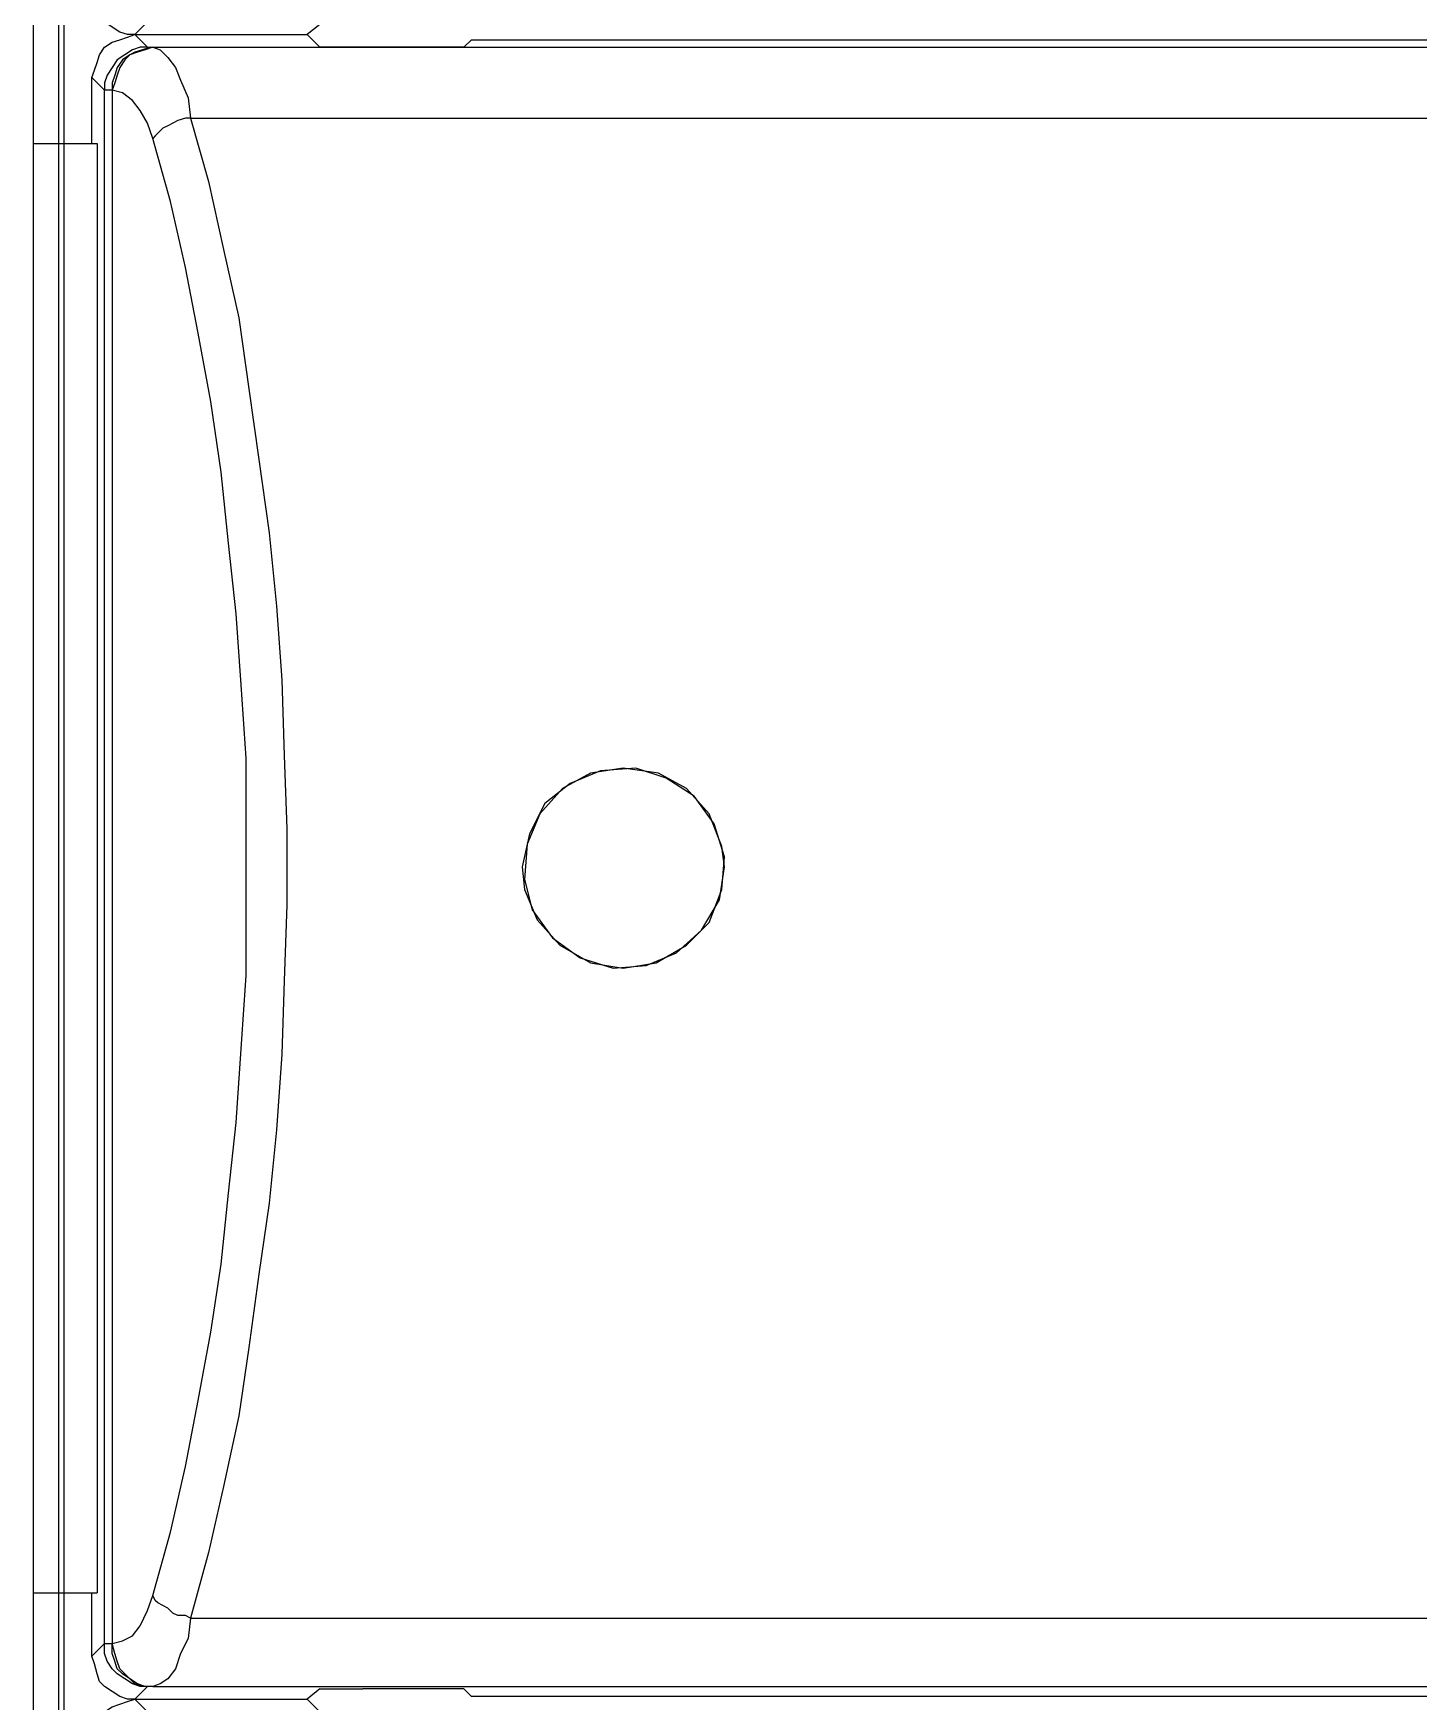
# Model space of a CAD drawing. Header units: centimetres. Extents: x -8.4 to 8.2, y -7.7 to 8.
# Drawn here: x -6.029 to -5.062, y 0.71 to 1.874 of the extents above; entities that cross this region are included whole.
import ezdxf

# ---------------------------------------------------------------- set-up
doc = ezdxf.new("R2010")
doc.units = ezdxf.units.CM
doc.header["$MEASUREMENT"] = 0
doc.layers.add('Layer 1', color=7, linetype='Continuous')

msp = doc.modelspace()

# ---------------------------------------------------------------- linework, layer by layer
at = {"layer": 'Layer 1', "lineweight": 25}
for points in [[(-6.02898, -1.68981), (-6.02898, -1.68981), (-6.02898, 5.45394), (-6.02898, 5.45394)], [(-6.01134, 5.4363), (-6.01134, 5.4363), (-6.01134, -1.67217), (-6.01134, -1.67217)], [(-6.00781, 5.43277), (-6.00781, 5.43277), (-6.00781, -1.66864), (-6.00781, -1.66864)], [(-5.94924, 1.8819), (-5.94924, 1.8819), (-5.95807, 1.87307), (-5.95807, 1.87307)], [(-5.8292, 1.88013), (-5.8292, 1.88013), (-5.83803, 1.87307), (-5.83803, 1.87307)], [(-5.95807, 1.87307), (-5.95807, 1.87307), (-5.83803, 1.87307), (-5.83803, 1.87307)], [(-5.95807, 1.87307), (-5.95807, 1.87307), (-5.94924, 1.86425), (-5.94924, 1.86425)], [(-5.95807, 1.87307), (-5.95807, 1.87307), (-5.83803, 1.87307), (-5.83803, 1.87307)], [(-5.94747, 1.86425), (-5.94747, 1.86425), (-5.94571, 1.86425), (-5.94571, 1.86425)], [(-5.94571, 1.86425), (-5.94571, 1.86425), (-4.1593, 1.86425), (-4.1593, 1.86425)], [(-5.83803, 1.87307), (-5.83803, 1.87307), (-5.8292, 1.86425), (-5.8292, 1.86425)], [(-5.72859, 1.86425), (-5.72859, 1.86425), (-5.7992, 1.86425), (-5.7992, 1.86425)], [(-5.72329, 1.86954), (-5.72329, 1.86954), (-5.72859, 1.86425), (-5.72859, 1.86425)], [(-5.72329, 1.86954), (-5.72329, 1.86954), (-2.46998, 1.86954), (-2.46998, 1.86954)], [(-5.97925, 1.83424), (-5.97925, 1.83424), (-5.98807, 1.84306), (-5.98807, 1.84306)], [(-5.98807, 1.79717), (-5.98807, 1.79717), (-5.98807, 1.84306), (-5.98807, 1.84306)], [(-5.97925, 0.7504), (-5.97925, 0.7504), (-5.97925, 1.83424), (-5.97925, 1.83424)], [(-5.97395, 1.83424), (-5.97395, 1.83424), (-5.97395, 1.83424), (-5.97395, 1.83424)], [(-5.97395, 1.83424), (-5.97395, 1.83424), (-5.97395, 0.7504), (-5.97395, 0.7504)], [(-5.91923, 1.81482), (-5.91923, 1.81482), (-4.18578, 1.81482), (-4.18578, 1.81482)], [(-6.02897, 1.79717), (-6.02897, 1.79717), (-5.98454, 1.79717), (-5.98454, 1.79717)], [(-5.98454, 1.79717), (-5.98454, 1.79717), (-5.98454, 0.7857), (-5.98454, 0.7857)], [(-6.02897, 0.7857), (-6.02897, 0.7857), (-5.98454, 0.7857), (-5.98454, 0.7857)], [(-5.98807, 0.74157), (-5.98807, 0.74157), (-5.98807, 0.7857), (-5.98807, 0.7857)], [(-5.91923, 0.76805), (-5.91923, 0.76805), (-4.18578, 0.76805), (-4.18578, 0.76805)], [(-5.98807, 0.74157), (-5.98807, 0.74157), (-5.97925, 0.7504), (-5.97925, 0.7504)], [(-5.97395, 0.7504), (-5.97395, 0.7504), (-5.97395, 0.7504), (-5.97395, 0.7504)], [(-5.94924, 0.72039), (-5.94924, 0.72039), (-5.95807, 0.71156), (-5.95807, 0.71156)], [(-5.95807, 0.71156), (-5.95807, 0.71156), (-5.83803, 0.71156), (-5.83803, 0.71156)], [(-5.95807, 0.71156), (-5.95807, 0.71156), (-5.94924, 0.70274), (-5.94924, 0.70274)], [(-5.95807, 0.71156), (-5.95807, 0.71156), (-5.83803, 0.71156), (-5.83803, 0.71156)], [(-5.94571, 0.72039), (-5.94571, 0.72039), (-5.94747, 0.72039), (-5.94747, 0.72039)], [(-5.94571, 0.72039), (-5.94571, 0.72039), (-4.1593, 0.72039), (-4.1593, 0.72039)], [(-5.8292, 0.71862), (-5.8292, 0.71862), (-5.83803, 0.71156), (-5.83803, 0.71156)], [(-5.83803, 0.71156), (-5.83803, 0.71156), (-5.8292, 0.70274), (-5.8292, 0.70274)], [(-5.72859, 0.71862), (-5.72859, 0.71862), (-5.7992, 0.71862), (-5.7992, 0.71862)], [(-5.72329, 0.71332), (-5.72329, 0.71332), (-5.72859, 0.71862), (-5.72859, 0.71862)], [(-2.46998, 0.71332), (-2.46998, 0.71332), (-5.72329, 0.71332), (-5.72329, 0.71332)]]:
    msp.add_open_spline(points, degree=3, dxfattribs=at)
for points, knots in [([(-5.95807, 1.87307), (-5.95807, 1.87307), (-5.96336, 1.87307), (-5.96336, 1.87307), (-5.96336, 1.87307), (-5.96336, 1.87307), (-5.96865, 1.87483), (-5.96865, 1.87483), (-5.96865, 1.87483), (-5.96865, 1.87483), (-5.97395, 1.87837), (-5.97395, 1.87837), (-5.97395, 1.87837), (-5.97395, 1.87837), (-5.97925, 1.8819), (-5.97925, 1.8819), (-5.97925, 1.8819), (-5.97925, 1.8819), (-5.98278, 1.88543), (-5.98278, 1.88543), (-5.98278, 1.88543), (-5.98278, 1.88543), (-5.98454, 1.89072), (-5.98454, 1.89072), (-5.98454, 1.89072), (-5.98454, 1.89072), (-5.98631, 1.89779), (-5.98631, 1.89779), (-5.98631, 1.89779), (-5.98631, 1.89779), (-5.98807, 1.90308), (-5.98807, 1.90308)], [0, 0, 0, 0, 0.1111111, 0.1111111, 0.1111111, 0.1111111, 0.2222222, 0.2222222, 0.2222222, 0.2222222, 0.3333333, 0.3333333, 0.3333333, 0.3333333, 0.4444444, 0.4444444, 0.4444444, 0.4444444, 0.5555556, 0.5555556, 0.5555556, 0.5555556, 0.6666667, 0.6666667, 0.6666667, 0.6666667, 0.7777778, 0.7777778, 0.7777778, 0.7777778, 1, 1, 1, 1]), ([(-5.98807, 1.84306), (-5.98807, 1.84306), (-5.98631, 1.84836), (-5.98631, 1.84836), (-5.98631, 1.84836), (-5.98631, 1.84836), (-5.98454, 1.85366), (-5.98454, 1.85366), (-5.98454, 1.85366), (-5.98454, 1.85366), (-5.98278, 1.85895), (-5.98278, 1.85895), (-5.98278, 1.85895), (-5.98278, 1.85895), (-5.97925, 1.86425), (-5.97925, 1.86425), (-5.97925, 1.86425), (-5.97925, 1.86425), (-5.97395, 1.86778), (-5.97395, 1.86778), (-5.97395, 1.86778), (-5.97395, 1.86778), (-5.96865, 1.86954), (-5.96865, 1.86954), (-5.96865, 1.86954), (-5.96865, 1.86954), (-5.96336, 1.87131), (-5.96336, 1.87131), (-5.96336, 1.87131), (-5.96336, 1.87131), (-5.95807, 1.87307), (-5.95807, 1.87307)], [0, 0, 0, 0, 0.1111111, 0.1111111, 0.1111111, 0.1111111, 0.2222222, 0.2222222, 0.2222222, 0.2222222, 0.3333333, 0.3333333, 0.3333333, 0.3333333, 0.4444444, 0.4444444, 0.4444444, 0.4444444, 0.5555556, 0.5555556, 0.5555556, 0.5555556, 0.6666667, 0.6666667, 0.6666667, 0.6666667, 0.7777778, 0.7777778, 0.7777778, 0.7777778, 1, 1, 1, 1]), ([(-5.94924, 1.86425), (-5.94924, 1.86425), (-5.95453, 1.86425), (-5.95453, 1.86425), (-5.95453, 1.86425), (-5.95453, 1.86425), (-5.95983, 1.86248), (-5.95983, 1.86248), (-5.95983, 1.86248), (-5.95983, 1.86248), (-5.96513, 1.85895), (-5.96513, 1.85895), (-5.96513, 1.85895), (-5.96513, 1.85895), (-5.97042, 1.85542), (-5.97042, 1.85542), (-5.97042, 1.85542), (-5.97042, 1.85542), (-5.97395, 1.85013), (-5.97395, 1.85013), (-5.97395, 1.85013), (-5.97395, 1.85013), (-5.97748, 1.84483), (-5.97748, 1.84483), (-5.97748, 1.84483), (-5.97748, 1.84483), (-5.97925, 1.83954), (-5.97925, 1.83954), (-5.97925, 1.83954), (-5.97925, 1.83954), (-5.97925, 1.83424), (-5.97925, 1.83424)], [0, 0, 0, 0, 0.1111111, 0.1111111, 0.1111111, 0.1111111, 0.2222222, 0.2222222, 0.2222222, 0.2222222, 0.3333333, 0.3333333, 0.3333333, 0.3333333, 0.4444444, 0.4444444, 0.4444444, 0.4444444, 0.5555556, 0.5555556, 0.5555556, 0.5555556, 0.6666667, 0.6666667, 0.6666667, 0.6666667, 0.7777778, 0.7777778, 0.7777778, 0.7777778, 1, 1, 1, 1]), ([(-5.94571, 1.86425), (-5.94571, 1.86425), (-5.95101, 1.86248), (-5.95101, 1.86248), (-5.95101, 1.86248), (-5.95101, 1.86248), (-5.9563, 1.86072), (-5.9563, 1.86072), (-5.9563, 1.86072), (-5.9563, 1.86072), (-5.96159, 1.85895), (-5.96159, 1.85895), (-5.96159, 1.85895), (-5.96159, 1.85895), (-5.96513, 1.85542), (-5.96513, 1.85542), (-5.96513, 1.85542), (-5.96513, 1.85542), (-5.96865, 1.85013), (-5.96865, 1.85013), (-5.96865, 1.85013), (-5.96865, 1.85013), (-5.97042, 1.84483), (-5.97042, 1.84483), (-5.97042, 1.84483), (-5.97042, 1.84483), (-5.97219, 1.83954), (-5.97219, 1.83954), (-5.97219, 1.83954), (-5.97219, 1.83954), (-5.97395, 1.83424), (-5.97395, 1.83424)], [0, 0, 0, 0, 0.1111111, 0.1111111, 0.1111111, 0.1111111, 0.2222222, 0.2222222, 0.2222222, 0.2222222, 0.3333333, 0.3333333, 0.3333333, 0.3333333, 0.4444444, 0.4444444, 0.4444444, 0.4444444, 0.5555556, 0.5555556, 0.5555556, 0.5555556, 0.6666667, 0.6666667, 0.6666667, 0.6666667, 0.7777778, 0.7777778, 0.7777778, 0.7777778, 1, 1, 1, 1]), ([(-5.94747, 1.86425), (-5.94747, 1.86425), (-5.95277, 1.86248), (-5.95277, 1.86248), (-5.95277, 1.86248), (-5.95277, 1.86248), (-5.95807, 1.86072), (-5.95807, 1.86072), (-5.95807, 1.86072), (-5.95807, 1.86072), (-5.96159, 1.85895), (-5.96159, 1.85895), (-5.96159, 1.85895), (-5.96159, 1.85895), (-5.96689, 1.85542), (-5.96689, 1.85542), (-5.96689, 1.85542), (-5.96689, 1.85542), (-5.97042, 1.85013), (-5.97042, 1.85013), (-5.97042, 1.85013), (-5.97042, 1.85013), (-5.97219, 1.84483), (-5.97219, 1.84483), (-5.97219, 1.84483), (-5.97219, 1.84483), (-5.97395, 1.83954), (-5.97395, 1.83954), (-5.97395, 1.83954), (-5.97395, 1.83954), (-5.97395, 1.83424), (-5.97395, 1.83424)], [0, 0, 0, 0, 0.1111111, 0.1111111, 0.1111111, 0.1111111, 0.2222222, 0.2222222, 0.2222222, 0.2222222, 0.3333333, 0.3333333, 0.3333333, 0.3333333, 0.4444444, 0.4444444, 0.4444444, 0.4444444, 0.5555556, 0.5555556, 0.5555556, 0.5555556, 0.6666667, 0.6666667, 0.6666667, 0.6666667, 0.7777778, 0.7777778, 0.7777778, 0.7777778, 1, 1, 1, 1]), ([(-5.94924, 1.86425), (-5.94924, 1.86425), (-5.94924, 1.86425), (-5.94924, 1.86425), (-5.94924, 1.86425), (-5.94924, 1.86425), (-5.94747, 1.86425), (-5.94747, 1.86425)], [0, 0, 0, 0, 0.3333333, 0.3333333, 0.3333333, 0.3333333, 1, 1, 1, 1]), ([(-5.94571, 1.86425), (-5.94571, 1.86425), (-5.94041, 1.86248), (-5.94041, 1.86248), (-5.94041, 1.86248), (-5.94041, 1.86248), (-5.93512, 1.85719), (-5.93512, 1.85719), (-5.93512, 1.85719), (-5.93512, 1.85719), (-5.92982, 1.85013), (-5.92982, 1.85013), (-5.92982, 1.85013), (-5.92982, 1.85013), (-5.92629, 1.8413), (-5.92629, 1.8413), (-5.92629, 1.8413), (-5.92629, 1.8413), (-5.92099, 1.82894), (-5.92099, 1.82894), (-5.92099, 1.82894), (-5.92099, 1.82894), (-5.91923, 1.81482), (-5.91923, 1.81482)], [0, 0, 0, 0, 0.1428571, 0.1428571, 0.1428571, 0.1428571, 0.2857143, 0.2857143, 0.2857143, 0.2857143, 0.4285714, 0.4285714, 0.4285714, 0.4285714, 0.5714286, 0.5714286, 0.5714286, 0.5714286, 0.7142857, 0.7142857, 0.7142857, 0.7142857, 1, 1, 1, 1]), ([(-5.7992, 1.86425), (-5.7992, 1.86425), (-5.80626, 1.86425), (-5.80626, 1.86425), (-5.80626, 1.86425), (-5.80626, 1.86425), (-5.81155, 1.86425), (-5.81155, 1.86425), (-5.81155, 1.86425), (-5.81155, 1.86425), (-5.81685, 1.86425), (-5.81685, 1.86425), (-5.81685, 1.86425), (-5.81685, 1.86425), (-5.82038, 1.86425), (-5.82038, 1.86425), (-5.82038, 1.86425), (-5.82038, 1.86425), (-5.82391, 1.86425), (-5.82391, 1.86425), (-5.82391, 1.86425), (-5.82391, 1.86425), (-5.82744, 1.86425), (-5.82744, 1.86425), (-5.82744, 1.86425), (-5.82744, 1.86425), (-5.8292, 1.86425), (-5.8292, 1.86425)], [0, 0, 0, 0, 0.125, 0.125, 0.125, 0.125, 0.25, 0.25, 0.25, 0.25, 0.375, 0.375, 0.375, 0.375, 0.5, 0.5, 0.5, 0.5, 0.625, 0.625, 0.625, 0.625, 0.75, 0.75, 0.75, 0.75, 1, 1, 1, 1]), ([(-5.97395, 1.83424), (-5.97395, 1.83424), (-5.97748, 1.83424), (-5.97748, 1.83424), (-5.97748, 1.83424), (-5.97748, 1.83424), (-5.97925, 1.83424), (-5.97925, 1.83424)], [0, 0, 0, 0, 0.3333333, 0.3333333, 0.3333333, 0.3333333, 1, 1, 1, 1]), ([(-5.94571, 1.8007), (-5.94571, 1.8007), (-5.94924, 1.81129), (-5.94924, 1.81129), (-5.94924, 1.81129), (-5.94924, 1.81129), (-5.95453, 1.82012), (-5.95453, 1.82012), (-5.95453, 1.82012), (-5.95453, 1.82012), (-5.95983, 1.82718), (-5.95983, 1.82718), (-5.95983, 1.82718), (-5.95983, 1.82718), (-5.96689, 1.83248), (-5.96689, 1.83248), (-5.96689, 1.83248), (-5.96689, 1.83248), (-5.97395, 1.83424), (-5.97395, 1.83424)], [0, 0, 0, 0, 0.1666667, 0.1666667, 0.1666667, 0.1666667, 0.3333333, 0.3333333, 0.3333333, 0.3333333, 0.5, 0.5, 0.5, 0.5, 0.6666667, 0.6666667, 0.6666667, 0.6666667, 1, 1, 1, 1]), ([(-5.91923, 1.81482), (-5.91923, 1.81482), (-5.92276, 1.81482), (-5.92276, 1.81482), (-5.92276, 1.81482), (-5.92276, 1.81482), (-5.92806, 1.81306), (-5.92806, 1.81306), (-5.92806, 1.81306), (-5.92806, 1.81306), (-5.93159, 1.81129), (-5.93159, 1.81129), (-5.93159, 1.81129), (-5.93159, 1.81129), (-5.93512, 1.80952), (-5.93512, 1.80952), (-5.93512, 1.80952), (-5.93512, 1.80952), (-5.93865, 1.80776), (-5.93865, 1.80776), (-5.93865, 1.80776), (-5.93865, 1.80776), (-5.94218, 1.80423), (-5.94218, 1.80423), (-5.94218, 1.80423), (-5.94218, 1.80423), (-5.94394, 1.80246), (-5.94394, 1.80246), (-5.94394, 1.80246), (-5.94394, 1.80246), (-5.94571, 1.8007), (-5.94571, 1.8007)], [0, 0, 0, 0, 0.1111111, 0.1111111, 0.1111111, 0.1111111, 0.2222222, 0.2222222, 0.2222222, 0.2222222, 0.3333333, 0.3333333, 0.3333333, 0.3333333, 0.4444444, 0.4444444, 0.4444444, 0.4444444, 0.5555556, 0.5555556, 0.5555556, 0.5555556, 0.6666667, 0.6666667, 0.6666667, 0.6666667, 0.7777778, 0.7777778, 0.7777778, 0.7777778, 1, 1, 1, 1]), ([(-5.91923, 1.81482), (-5.91923, 1.81482), (-5.90687, 1.77069), (-5.90687, 1.77069), (-5.90687, 1.77069), (-5.90687, 1.77069), (-5.89628, 1.72303), (-5.89628, 1.72303), (-5.89628, 1.72303), (-5.89628, 1.72303), (-5.88569, 1.67537), (-5.88569, 1.67537), (-5.88569, 1.67537), (-5.88569, 1.67537), (-5.87863, 1.62595), (-5.87863, 1.62595), (-5.87863, 1.62595), (-5.87863, 1.62595), (-5.87157, 1.57652), (-5.87157, 1.57652), (-5.87157, 1.57652), (-5.87157, 1.57652), (-5.86451, 1.52533), (-5.86451, 1.52533), (-5.86451, 1.52533), (-5.86451, 1.52533), (-5.85921, 1.47414), (-5.85921, 1.47414), (-5.85921, 1.47414), (-5.85921, 1.47414), (-5.85568, 1.42294), (-5.85568, 1.42294), (-5.85568, 1.42294), (-5.85568, 1.42294), (-5.85392, 1.36999), (-5.85392, 1.36999), (-5.85392, 1.36999), (-5.85392, 1.36999), (-5.85215, 1.31879), (-5.85215, 1.31879), (-5.85215, 1.31879), (-5.85215, 1.31879), (-5.85215, 1.26584), (-5.85215, 1.26584), (-5.85215, 1.26584), (-5.85215, 1.26584), (-5.85392, 1.21289), (-5.85392, 1.21289), (-5.85392, 1.21289), (-5.85392, 1.21289), (-5.85568, 1.16169), (-5.85568, 1.16169), (-5.85568, 1.16169), (-5.85568, 1.16169), (-5.85921, 1.10874), (-5.85921, 1.10874), (-5.85921, 1.10874), (-5.85921, 1.10874), (-5.86451, 1.05754), (-5.86451, 1.05754), (-5.86451, 1.05754), (-5.86451, 1.05754), (-5.87157, 1.00812), (-5.87157, 1.00812), (-5.87157, 1.00812), (-5.87157, 1.00812), (-5.87863, 0.95693), (-5.87863, 0.95693), (-5.87863, 0.95693), (-5.87863, 0.95693), (-5.88569, 0.90927), (-5.88569, 0.90927), (-5.88569, 0.90927), (-5.88569, 0.90927), (-5.89628, 0.85984), (-5.89628, 0.85984), (-5.89628, 0.85984), (-5.89628, 0.85984), (-5.90687, 0.81394), (-5.90687, 0.81394), (-5.90687, 0.81394), (-5.90687, 0.81394), (-5.91923, 0.76805), (-5.91923, 0.76805)], [0, 0, 0, 0, 0.0454545, 0.0454545, 0.0454545, 0.0454545, 0.0909091, 0.0909091, 0.0909091, 0.0909091, 0.1363636, 0.1363636, 0.1363636, 0.1363636, 0.1818182, 0.1818182, 0.1818182, 0.1818182, 0.2272727, 0.2272727, 0.2272727, 0.2272727, 0.2727273, 0.2727273, 0.2727273, 0.2727273, 0.3181818, 0.3181818, 0.3181818, 0.3181818, 0.3636364, 0.3636364, 0.3636364, 0.3636364, 0.4090909, 0.4090909, 0.4090909, 0.4090909, 0.4545455, 0.4545455, 0.4545455, 0.4545455, 0.5, 0.5, 0.5, 0.5, 0.5454545, 0.5454545, 0.5454545, 0.5454545, 0.5909091, 0.5909091, 0.5909091, 0.5909091, 0.6363636, 0.6363636, 0.6363636, 0.6363636, 0.6818182, 0.6818182, 0.6818182, 0.6818182, 0.7272727, 0.7272727, 0.7272727, 0.7272727, 0.7727273, 0.7727273, 0.7727273, 0.7727273, 0.8181818, 0.8181818, 0.8181818, 0.8181818, 0.8636364, 0.8636364, 0.8636364, 0.8636364, 0.9090909, 0.9090909, 0.9090909, 0.9090909, 1, 1, 1, 1]), ([(-5.94571, 0.78394), (-5.94571, 0.78394), (-5.93335, 0.82807), (-5.93335, 0.82807), (-5.93335, 0.82807), (-5.93335, 0.82807), (-5.92276, 0.87396), (-5.92276, 0.87396), (-5.92276, 0.87396), (-5.92276, 0.87396), (-5.91393, 0.91985), (-5.91393, 0.91985), (-5.91393, 0.91985), (-5.91393, 0.91985), (-5.90511, 0.96752), (-5.90511, 0.96752), (-5.90511, 0.96752), (-5.90511, 0.96752), (-5.89805, 1.01518), (-5.89805, 1.01518), (-5.89805, 1.01518), (-5.89805, 1.01518), (-5.89275, 1.0646), (-5.89275, 1.0646), (-5.89275, 1.0646), (-5.89275, 1.0646), (-5.88746, 1.11403), (-5.88746, 1.11403), (-5.88746, 1.11403), (-5.88746, 1.11403), (-5.88392, 1.16522), (-5.88392, 1.16522), (-5.88392, 1.16522), (-5.88392, 1.16522), (-5.8804, 1.21641), (-5.8804, 1.21641), (-5.8804, 1.21641), (-5.8804, 1.21641), (-5.8804, 1.26584), (-5.8804, 1.26584), (-5.8804, 1.26584), (-5.8804, 1.26584), (-5.8804, 1.31703), (-5.8804, 1.31703), (-5.8804, 1.31703), (-5.8804, 1.31703), (-5.8804, 1.36822), (-5.8804, 1.36822), (-5.8804, 1.36822), (-5.8804, 1.36822), (-5.88392, 1.41942), (-5.88392, 1.41942), (-5.88392, 1.41942), (-5.88392, 1.41942), (-5.88746, 1.46884), (-5.88746, 1.46884), (-5.88746, 1.46884), (-5.88746, 1.46884), (-5.89275, 1.51827), (-5.89275, 1.51827), (-5.89275, 1.51827), (-5.89275, 1.51827), (-5.89805, 1.56769), (-5.89805, 1.56769), (-5.89805, 1.56769), (-5.89805, 1.56769), (-5.90511, 1.61712), (-5.90511, 1.61712), (-5.90511, 1.61712), (-5.90511, 1.61712), (-5.91393, 1.66478), (-5.91393, 1.66478), (-5.91393, 1.66478), (-5.91393, 1.66478), (-5.92276, 1.71068), (-5.92276, 1.71068), (-5.92276, 1.71068), (-5.92276, 1.71068), (-5.93335, 1.75657), (-5.93335, 1.75657), (-5.93335, 1.75657), (-5.93335, 1.75657), (-5.94571, 1.8007), (-5.94571, 1.8007)], [0, 0, 0, 0, 0.0454545, 0.0454545, 0.0454545, 0.0454545, 0.0909091, 0.0909091, 0.0909091, 0.0909091, 0.1363636, 0.1363636, 0.1363636, 0.1363636, 0.1818182, 0.1818182, 0.1818182, 0.1818182, 0.2272727, 0.2272727, 0.2272727, 0.2272727, 0.2727273, 0.2727273, 0.2727273, 0.2727273, 0.3181818, 0.3181818, 0.3181818, 0.3181818, 0.3636364, 0.3636364, 0.3636364, 0.3636364, 0.4090909, 0.4090909, 0.4090909, 0.4090909, 0.4545455, 0.4545455, 0.4545455, 0.4545455, 0.5, 0.5, 0.5, 0.5, 0.5454545, 0.5454545, 0.5454545, 0.5454545, 0.5909091, 0.5909091, 0.5909091, 0.5909091, 0.6363636, 0.6363636, 0.6363636, 0.6363636, 0.6818182, 0.6818182, 0.6818182, 0.6818182, 0.7272727, 0.7272727, 0.7272727, 0.7272727, 0.7727273, 0.7727273, 0.7727273, 0.7727273, 0.8181818, 0.8181818, 0.8181818, 0.8181818, 0.8636364, 0.8636364, 0.8636364, 0.8636364, 0.9090909, 0.9090909, 0.9090909, 0.9090909, 1, 1, 1, 1]), ([(-5.68799, 1.29232), (-5.68799, 1.29232), (-5.68269, 1.31527), (-5.68269, 1.31527), (-5.68269, 1.31527), (-5.68269, 1.31527), (-5.6721, 1.33645), (-5.6721, 1.33645), (-5.6721, 1.33645), (-5.6721, 1.33645), (-5.65445, 1.35057), (-5.65445, 1.35057), (-5.65445, 1.35057), (-5.65445, 1.35057), (-5.63326, 1.3594), (-5.63326, 1.3594), (-5.63326, 1.3594), (-5.63326, 1.3594), (-5.60855, 1.36116), (-5.60855, 1.36116), (-5.60855, 1.36116), (-5.60855, 1.36116), (-5.58736, 1.3541), (-5.58736, 1.3541), (-5.58736, 1.3541), (-5.58736, 1.3541), (-5.56795, 1.34174), (-5.56795, 1.34174), (-5.56795, 1.34174), (-5.56795, 1.34174), (-5.55383, 1.32233), (-5.55383, 1.32233), (-5.55383, 1.32233), (-5.55383, 1.32233), (-5.54677, 1.29938), (-5.54677, 1.29938), (-5.54677, 1.29938), (-5.54677, 1.29938), (-5.54853, 1.27643), (-5.54853, 1.27643), (-5.54853, 1.27643), (-5.54853, 1.27643), (-5.55736, 1.25348), (-5.55736, 1.25348), (-5.55736, 1.25348), (-5.55736, 1.25348), (-5.57324, 1.23759), (-5.57324, 1.23759), (-5.57324, 1.23759), (-5.57324, 1.23759), (-5.59443, 1.22524), (-5.59443, 1.22524), (-5.59443, 1.22524), (-5.59443, 1.22524), (-5.61738, 1.22171), (-5.61738, 1.22171), (-5.61738, 1.22171), (-5.61738, 1.22171), (-5.64032, 1.22524), (-5.64032, 1.22524), (-5.64032, 1.22524), (-5.64032, 1.22524), (-5.66151, 1.23759), (-5.66151, 1.23759), (-5.66151, 1.23759), (-5.66151, 1.23759), (-5.67739, 1.25525), (-5.67739, 1.25525), (-5.67739, 1.25525), (-5.67739, 1.25525), (-5.68622, 1.27643), (-5.68622, 1.27643), (-5.68622, 1.27643), (-5.68622, 1.27643), (-5.68799, 1.29232), (-5.68799, 1.29232)], [0, 0, 0, 0, 0.05, 0.05, 0.05, 0.05, 0.1, 0.1, 0.1, 0.1, 0.15, 0.15, 0.15, 0.15, 0.2, 0.2, 0.2, 0.2, 0.25, 0.25, 0.25, 0.25, 0.3, 0.3, 0.3, 0.3, 0.35, 0.35, 0.35, 0.35, 0.4, 0.4, 0.4, 0.4, 0.45, 0.45, 0.45, 0.45, 0.5, 0.5, 0.5, 0.5, 0.55, 0.55, 0.55, 0.55, 0.6, 0.6, 0.6, 0.6, 0.65, 0.65, 0.65, 0.65, 0.7, 0.7, 0.7, 0.7, 0.75, 0.75, 0.75, 0.75, 0.8, 0.8, 0.8, 0.8, 0.85, 0.85, 0.85, 0.85, 0.9, 0.9, 0.9, 0.9, 1, 1, 1, 1]), ([(-5.54677, 1.29232), (-5.54677, 1.29232), (-5.5503, 1.26937), (-5.5503, 1.26937), (-5.5503, 1.26937), (-5.5503, 1.26937), (-5.56266, 1.24819), (-5.56266, 1.24819), (-5.56266, 1.24819), (-5.56266, 1.24819), (-5.5803, 1.2323), (-5.5803, 1.2323), (-5.5803, 1.2323), (-5.5803, 1.2323), (-5.60149, 1.22347), (-5.60149, 1.22347), (-5.60149, 1.22347), (-5.60149, 1.22347), (-5.62444, 1.22171), (-5.62444, 1.22171), (-5.62444, 1.22171), (-5.62444, 1.22171), (-5.64739, 1.22877), (-5.64739, 1.22877), (-5.64739, 1.22877), (-5.64739, 1.22877), (-5.6668, 1.24289), (-5.6668, 1.24289), (-5.6668, 1.24289), (-5.6668, 1.24289), (-5.68093, 1.26231), (-5.68093, 1.26231), (-5.68093, 1.26231), (-5.68093, 1.26231), (-5.68622, 1.28349), (-5.68622, 1.28349), (-5.68622, 1.28349), (-5.68622, 1.28349), (-5.68445, 1.30821), (-5.68445, 1.30821), (-5.68445, 1.30821), (-5.68445, 1.30821), (-5.67563, 1.32939), (-5.67563, 1.32939), (-5.67563, 1.32939), (-5.67563, 1.32939), (-5.65974, 1.34704), (-5.65974, 1.34704), (-5.65974, 1.34704), (-5.65974, 1.34704), (-5.64032, 1.35763), (-5.64032, 1.35763), (-5.64032, 1.35763), (-5.64032, 1.35763), (-5.61738, 1.36116), (-5.61738, 1.36116), (-5.61738, 1.36116), (-5.61738, 1.36116), (-5.59266, 1.35763), (-5.59266, 1.35763), (-5.59266, 1.35763), (-5.59266, 1.35763), (-5.57324, 1.34704), (-5.57324, 1.34704), (-5.57324, 1.34704), (-5.57324, 1.34704), (-5.55736, 1.32939), (-5.55736, 1.32939), (-5.55736, 1.32939), (-5.55736, 1.32939), (-5.54853, 1.30644), (-5.54853, 1.30644), (-5.54853, 1.30644), (-5.54853, 1.30644), (-5.54677, 1.29232), (-5.54677, 1.29232)], [0, 0, 0, 0, 0.05, 0.05, 0.05, 0.05, 0.1, 0.1, 0.1, 0.1, 0.15, 0.15, 0.15, 0.15, 0.2, 0.2, 0.2, 0.2, 0.25, 0.25, 0.25, 0.25, 0.3, 0.3, 0.3, 0.3, 0.35, 0.35, 0.35, 0.35, 0.4, 0.4, 0.4, 0.4, 0.45, 0.45, 0.45, 0.45, 0.5, 0.5, 0.5, 0.5, 0.55, 0.55, 0.55, 0.55, 0.6, 0.6, 0.6, 0.6, 0.65, 0.65, 0.65, 0.65, 0.7, 0.7, 0.7, 0.7, 0.75, 0.75, 0.75, 0.75, 0.8, 0.8, 0.8, 0.8, 0.85, 0.85, 0.85, 0.85, 0.9, 0.9, 0.9, 0.9, 1, 1, 1, 1]), ([(-5.97395, 0.7504), (-5.97395, 0.7504), (-5.96689, 0.75216), (-5.96689, 0.75216), (-5.96689, 0.75216), (-5.96689, 0.75216), (-5.95983, 0.75569), (-5.95983, 0.75569), (-5.95983, 0.75569), (-5.95983, 0.75569), (-5.95453, 0.76275), (-5.95453, 0.76275), (-5.95453, 0.76275), (-5.95453, 0.76275), (-5.94924, 0.77334), (-5.94924, 0.77334), (-5.94924, 0.77334), (-5.94924, 0.77334), (-5.94571, 0.78394), (-5.94571, 0.78394)], [0, 0, 0, 0, 0.1666667, 0.1666667, 0.1666667, 0.1666667, 0.3333333, 0.3333333, 0.3333333, 0.3333333, 0.5, 0.5, 0.5, 0.5, 0.6666667, 0.6666667, 0.6666667, 0.6666667, 1, 1, 1, 1]), ([(-5.91923, 0.76805), (-5.91923, 0.76805), (-5.92276, 0.76981), (-5.92276, 0.76981), (-5.92276, 0.76981), (-5.92276, 0.76981), (-5.92806, 0.76981), (-5.92806, 0.76981), (-5.92806, 0.76981), (-5.92806, 0.76981), (-5.93159, 0.77158), (-5.93159, 0.77158), (-5.93159, 0.77158), (-5.93159, 0.77158), (-5.93512, 0.77511), (-5.93512, 0.77511), (-5.93512, 0.77511), (-5.93512, 0.77511), (-5.93865, 0.77687), (-5.93865, 0.77687), (-5.93865, 0.77687), (-5.93865, 0.77687), (-5.94218, 0.77864), (-5.94218, 0.77864), (-5.94218, 0.77864), (-5.94218, 0.77864), (-5.94394, 0.7804), (-5.94394, 0.7804), (-5.94394, 0.7804), (-5.94394, 0.7804), (-5.94571, 0.78394), (-5.94571, 0.78394)], [0, 0, 0, 0, 0.1111111, 0.1111111, 0.1111111, 0.1111111, 0.2222222, 0.2222222, 0.2222222, 0.2222222, 0.3333333, 0.3333333, 0.3333333, 0.3333333, 0.4444444, 0.4444444, 0.4444444, 0.4444444, 0.5555556, 0.5555556, 0.5555556, 0.5555556, 0.6666667, 0.6666667, 0.6666667, 0.6666667, 0.7777778, 0.7777778, 0.7777778, 0.7777778, 1, 1, 1, 1]), ([(-5.91923, 0.76805), (-5.91923, 0.76805), (-5.92099, 0.75392), (-5.92099, 0.75392), (-5.92099, 0.75392), (-5.92099, 0.75392), (-5.92629, 0.74334), (-5.92629, 0.74334), (-5.92629, 0.74334), (-5.92629, 0.74334), (-5.92982, 0.73274), (-5.92982, 0.73274), (-5.92982, 0.73274), (-5.92982, 0.73274), (-5.93512, 0.72568), (-5.93512, 0.72568), (-5.93512, 0.72568), (-5.93512, 0.72568), (-5.94041, 0.72215), (-5.94041, 0.72215), (-5.94041, 0.72215), (-5.94041, 0.72215), (-5.94571, 0.72039), (-5.94571, 0.72039)], [0, 0, 0, 0, 0.1428571, 0.1428571, 0.1428571, 0.1428571, 0.2857143, 0.2857143, 0.2857143, 0.2857143, 0.4285714, 0.4285714, 0.4285714, 0.4285714, 0.5714286, 0.5714286, 0.5714286, 0.5714286, 0.7142857, 0.7142857, 0.7142857, 0.7142857, 1, 1, 1, 1]), ([(-5.94924, 0.72039), (-5.94924, 0.72039), (-5.95453, 0.72039), (-5.95453, 0.72039), (-5.95453, 0.72039), (-5.95453, 0.72039), (-5.95983, 0.72215), (-5.95983, 0.72215), (-5.95983, 0.72215), (-5.95983, 0.72215), (-5.96513, 0.72568), (-5.96513, 0.72568), (-5.96513, 0.72568), (-5.96513, 0.72568), (-5.97042, 0.72921), (-5.97042, 0.72921), (-5.97042, 0.72921), (-5.97042, 0.72921), (-5.97395, 0.73274), (-5.97395, 0.73274), (-5.97395, 0.73274), (-5.97395, 0.73274), (-5.97748, 0.73804), (-5.97748, 0.73804), (-5.97748, 0.73804), (-5.97748, 0.73804), (-5.97925, 0.74334), (-5.97925, 0.74334), (-5.97925, 0.74334), (-5.97925, 0.74334), (-5.97925, 0.7504), (-5.97925, 0.7504)], [0, 0, 0, 0, 0.1111111, 0.1111111, 0.1111111, 0.1111111, 0.2222222, 0.2222222, 0.2222222, 0.2222222, 0.3333333, 0.3333333, 0.3333333, 0.3333333, 0.4444444, 0.4444444, 0.4444444, 0.4444444, 0.5555556, 0.5555556, 0.5555556, 0.5555556, 0.6666667, 0.6666667, 0.6666667, 0.6666667, 0.7777778, 0.7777778, 0.7777778, 0.7777778, 1, 1, 1, 1]), ([(-5.97925, 0.7504), (-5.97925, 0.7504), (-5.97925, 0.7504), (-5.97925, 0.7504), (-5.97925, 0.7504), (-5.97925, 0.7504), (-5.97748, 0.7504), (-5.97748, 0.7504), (-5.97748, 0.7504), (-5.97748, 0.7504), (-5.97395, 0.7504), (-5.97395, 0.7504)], [0, 0, 0, 0, 0.25, 0.25, 0.25, 0.25, 0.5, 0.5, 0.5, 0.5, 1, 1, 1, 1]), ([(-5.94571, 0.72039), (-5.94571, 0.72039), (-5.95101, 0.72039), (-5.95101, 0.72039), (-5.95101, 0.72039), (-5.95101, 0.72039), (-5.9563, 0.72215), (-5.9563, 0.72215), (-5.9563, 0.72215), (-5.9563, 0.72215), (-5.96159, 0.72568), (-5.96159, 0.72568), (-5.96159, 0.72568), (-5.96159, 0.72568), (-5.96513, 0.72921), (-5.96513, 0.72921), (-5.96513, 0.72921), (-5.96513, 0.72921), (-5.96865, 0.73274), (-5.96865, 0.73274), (-5.96865, 0.73274), (-5.96865, 0.73274), (-5.97042, 0.73804), (-5.97042, 0.73804), (-5.97042, 0.73804), (-5.97042, 0.73804), (-5.97219, 0.74334), (-5.97219, 0.74334), (-5.97219, 0.74334), (-5.97219, 0.74334), (-5.97395, 0.7504), (-5.97395, 0.7504)], [0, 0, 0, 0, 0.1111111, 0.1111111, 0.1111111, 0.1111111, 0.2222222, 0.2222222, 0.2222222, 0.2222222, 0.3333333, 0.3333333, 0.3333333, 0.3333333, 0.4444444, 0.4444444, 0.4444444, 0.4444444, 0.5555556, 0.5555556, 0.5555556, 0.5555556, 0.6666667, 0.6666667, 0.6666667, 0.6666667, 0.7777778, 0.7777778, 0.7777778, 0.7777778, 1, 1, 1, 1]), ([(-5.94747, 0.72039), (-5.94747, 0.72039), (-5.95277, 0.72039), (-5.95277, 0.72039), (-5.95277, 0.72039), (-5.95277, 0.72039), (-5.95807, 0.72215), (-5.95807, 0.72215), (-5.95807, 0.72215), (-5.95807, 0.72215), (-5.96159, 0.72568), (-5.96159, 0.72568), (-5.96159, 0.72568), (-5.96159, 0.72568), (-5.96689, 0.72921), (-5.96689, 0.72921), (-5.96689, 0.72921), (-5.96689, 0.72921), (-5.97042, 0.73274), (-5.97042, 0.73274), (-5.97042, 0.73274), (-5.97042, 0.73274), (-5.97219, 0.73804), (-5.97219, 0.73804), (-5.97219, 0.73804), (-5.97219, 0.73804), (-5.97395, 0.74334), (-5.97395, 0.74334), (-5.97395, 0.74334), (-5.97395, 0.74334), (-5.97395, 0.7504), (-5.97395, 0.7504)], [0, 0, 0, 0, 0.1111111, 0.1111111, 0.1111111, 0.1111111, 0.2222222, 0.2222222, 0.2222222, 0.2222222, 0.3333333, 0.3333333, 0.3333333, 0.3333333, 0.4444444, 0.4444444, 0.4444444, 0.4444444, 0.5555556, 0.5555556, 0.5555556, 0.5555556, 0.6666667, 0.6666667, 0.6666667, 0.6666667, 0.7777778, 0.7777778, 0.7777778, 0.7777778, 1, 1, 1, 1]), ([(-5.95807, 0.71156), (-5.95807, 0.71156), (-5.96336, 0.71156), (-5.96336, 0.71156), (-5.96336, 0.71156), (-5.96336, 0.71156), (-5.96865, 0.71332), (-5.96865, 0.71332), (-5.96865, 0.71332), (-5.96865, 0.71332), (-5.97395, 0.71686), (-5.97395, 0.71686), (-5.97395, 0.71686), (-5.97395, 0.71686), (-5.97925, 0.72039), (-5.97925, 0.72039), (-5.97925, 0.72039), (-5.97925, 0.72039), (-5.98278, 0.72392), (-5.98278, 0.72392), (-5.98278, 0.72392), (-5.98278, 0.72392), (-5.98454, 0.72921), (-5.98454, 0.72921), (-5.98454, 0.72921), (-5.98454, 0.72921), (-5.98631, 0.73628), (-5.98631, 0.73628), (-5.98631, 0.73628), (-5.98631, 0.73628), (-5.98807, 0.74157), (-5.98807, 0.74157)], [0, 0, 0, 0, 0.1111111, 0.1111111, 0.1111111, 0.1111111, 0.2222222, 0.2222222, 0.2222222, 0.2222222, 0.3333333, 0.3333333, 0.3333333, 0.3333333, 0.4444444, 0.4444444, 0.4444444, 0.4444444, 0.5555556, 0.5555556, 0.5555556, 0.5555556, 0.6666667, 0.6666667, 0.6666667, 0.6666667, 0.7777778, 0.7777778, 0.7777778, 0.7777778, 1, 1, 1, 1]), ([(-5.98807, 0.68155), (-5.98807, 0.68155), (-5.98631, 0.68685), (-5.98631, 0.68685), (-5.98631, 0.68685), (-5.98631, 0.68685), (-5.98454, 0.69215), (-5.98454, 0.69215), (-5.98454, 0.69215), (-5.98454, 0.69215), (-5.98278, 0.69744), (-5.98278, 0.69744), (-5.98278, 0.69744), (-5.98278, 0.69744), (-5.97925, 0.70274), (-5.97925, 0.70274), (-5.97925, 0.70274), (-5.97925, 0.70274), (-5.97395, 0.70627), (-5.97395, 0.70627), (-5.97395, 0.70627), (-5.97395, 0.70627), (-5.96865, 0.70803), (-5.96865, 0.70803), (-5.96865, 0.70803), (-5.96865, 0.70803), (-5.96336, 0.7098), (-5.96336, 0.7098), (-5.96336, 0.7098), (-5.96336, 0.7098), (-5.95807, 0.71156), (-5.95807, 0.71156)], [0, 0, 0, 0, 0.1111111, 0.1111111, 0.1111111, 0.1111111, 0.2222222, 0.2222222, 0.2222222, 0.2222222, 0.3333333, 0.3333333, 0.3333333, 0.3333333, 0.4444444, 0.4444444, 0.4444444, 0.4444444, 0.5555556, 0.5555556, 0.5555556, 0.5555556, 0.6666667, 0.6666667, 0.6666667, 0.6666667, 0.7777778, 0.7777778, 0.7777778, 0.7777778, 1, 1, 1, 1]), ([(-5.94747, 0.72039), (-5.94747, 0.72039), (-5.94747, 0.72039), (-5.94747, 0.72039), (-5.94747, 0.72039), (-5.94747, 0.72039), (-5.94924, 0.72039), (-5.94924, 0.72039)], [0, 0, 0, 0, 0.3333333, 0.3333333, 0.3333333, 0.3333333, 1, 1, 1, 1]), ([(-5.8292, 0.71862), (-5.8292, 0.71862), (-5.8292, 0.71862), (-5.8292, 0.71862), (-5.8292, 0.71862), (-5.8292, 0.71862), (-5.82744, 0.71862), (-5.82744, 0.71862), (-5.82744, 0.71862), (-5.82744, 0.71862), (-5.82391, 0.71862), (-5.82391, 0.71862), (-5.82391, 0.71862), (-5.82391, 0.71862), (-5.82038, 0.71862), (-5.82038, 0.71862), (-5.82038, 0.71862), (-5.82038, 0.71862), (-5.81685, 0.71862), (-5.81685, 0.71862), (-5.81685, 0.71862), (-5.81685, 0.71862), (-5.81155, 0.71862), (-5.81155, 0.71862), (-5.81155, 0.71862), (-5.81155, 0.71862), (-5.80626, 0.71862), (-5.80626, 0.71862), (-5.80626, 0.71862), (-5.80626, 0.71862), (-5.7992, 0.71862), (-5.7992, 0.71862)], [0, 0, 0, 0, 0.1111111, 0.1111111, 0.1111111, 0.1111111, 0.2222222, 0.2222222, 0.2222222, 0.2222222, 0.3333333, 0.3333333, 0.3333333, 0.3333333, 0.4444444, 0.4444444, 0.4444444, 0.4444444, 0.5555556, 0.5555556, 0.5555556, 0.5555556, 0.6666667, 0.6666667, 0.6666667, 0.6666667, 0.7777778, 0.7777778, 0.7777778, 0.7777778, 1, 1, 1, 1])]:
    msp.add_open_spline(points, degree=3, knots=knots, dxfattribs=at)

doc.saveas('drawing.dxf')
